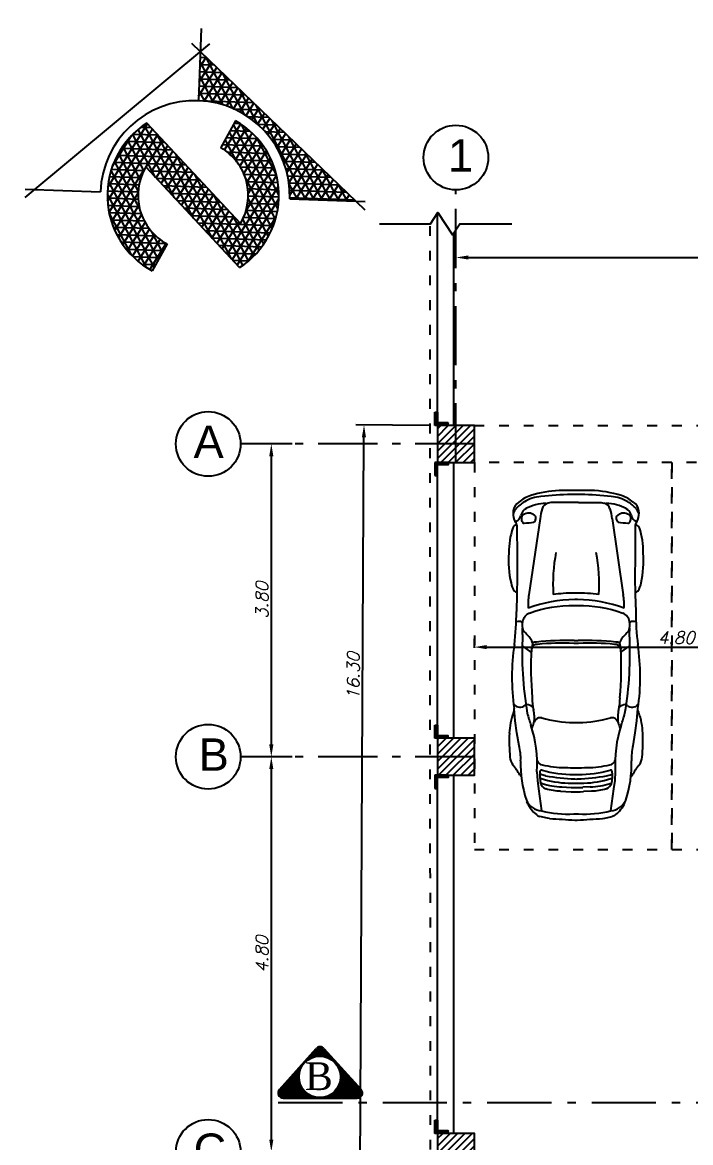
# Model space of a CAD drawing. Header units: millimetres. Extents: x 577 to 2337, y 236 to 943.
# Drawn here: x 1042.52 to 1050.64, y 404.25 to 417.86 of the extents above; entities that cross this region are included whole.
import ezdxf

# ---------------------------------------------------------------- set-up
doc = ezdxf.new("R2010")
doc.units = ezdxf.units.MM
doc.header["$LTSCALE"] = 0.01
doc.linetypes.add('ACAD_ISO03W100', pattern=[30, 12, -18])
doc.linetypes.add('ACAD_ISO10W100', pattern=[18, 12, -3, 0, -3])
for name, color, linetype in [('00-Arm', 7, 'Continuous'), ('01-Plan', 1, 'Continuous'), ('03-Ax', 4, 'Continuous'), ('05-Dim', 5, 'Continuous'), ('06-Furn', 4, 'Continuous'), ('09-Sect', 1, 'Continuous'), ('10-coulm', 7, 'Continuous'), ('18-Maharband', 4, 'Continuous')]:
    doc.layers.add(name, color=color, linetype=linetype)
doc.styles.add('2', font='BHoma.ttf')
doc.styles.get("Standard").update_dxf_attribs({"font": 'italic.shx'})
doc.dimstyles.new('ISO-25', dxfattribs={"dimtxt": 0.15, "dimasz": 0.15, "dimexe": 0.1, "dimexo": 0.1, "dimgap": 0.04, "dimtad": 1, "dimzin": 1, "dimdsep": 46, "dimtxsty": 'Standard', "dimcen": 0.3, "dimadec": 0, "dimazin": 0, "dimtfac": 1, "dimtmove": 0, "dimatfit": 3, "dimfxl": 1, "dimarcsym": 0})

# ---------------------------------------------------------------- blocks, each defined once
blk = doc.blocks.new('*D482')
at = {"layer": '05-Dim', "color": 0, "lineweight": -2, "transparency": 16777216}
for p, q in [((1047.461, 412.961), (1046.569, 412.966)), ((1046.587, 396.817), (1046.668, 412.815)), ((1047.378, 396.663), (1046.486, 396.667))]:
    blk.add_line(p, q, dxfattribs=at)
at = {"layer": '05-Dim', "color": 0, "transparency": 16777216}
for points in [[(1046.643, 412.815), (1046.693, 412.815), (1046.669, 412.965)], [(1046.562, 396.817), (1046.612, 396.817), (1046.586, 396.667)]]:
    blk.add_solid(points, dxfattribs=at)
at = {"layer": 'Defpoints', "color": 0, "transparency": 16777216}
for p in [(1046.669, 412.965), (1047.561, 412.96), (1047.478, 396.662)]:
    blk.add_point(p, dxfattribs=at)
at = {"layer": '05-Dim', "color": 0, "transparency": 16777216, "insert": (1046.538, 409.916), "char_height": 0.15, "attachment_point": 5, "rotation": 89.7088}
blk.add_mtext('16.30', dxfattribs=at)
blk = doc.blocks.new('co2')
at = {"layer": '10-coulm'}
h = blk.add_hatch(dxfattribs=at)
h.set_pattern_fill('ANSI31', color=5, scale=0.02, style=0)
h.set_pattern_definition([(45, (-770.14033, -706.21029), (-0.0449012806, 0.0449012806), [])])
h.paths.add_polyline_path([(0, 0), (0.45, 0), (0.45, 0.45), (0, 0.45)])
at = {"layer": '10-coulm', "color": 7}
blk.add_lwpolyline([(0, 0), (0.45, 0), (0.45, 0.45), (0, 0.45)], close=True, dxfattribs=at)
blk = doc.blocks.new('caaar')
at = {"layer": '06-Furn', "color": 234, "linetype": 'Continuous'}
for p, q in [((863.583, 647.343), (863.566, 647.324)), ((863.957, 647.351), (864.122, 647.38)), ((864.122, 647.38), (864.275, 647.402)), ((864.275, 647.402), (864.433, 647.414)), ((864.38, 647.423), (864.405, 647.412)), ((864.485, 647.415), (864.492, 647.421)), ((865.538, 647.386), (865.538, 647.389)), ((865.887, 647.38), (865.671, 647.386)), ((866.106, 647.376), (865.887, 647.38)), ((866.362, 647.377), (866.106, 647.376)), ((866.772, 647.381), (866.362, 647.377)), ((863.207, 647.237), (863.247, 647.251)), ((864.185, 647.187), (864.182, 647.189)), ((864.476, 647.275), (864.488, 647.263)), ((864.486, 647.253), (864.488, 647.263)), ((865.151, 647.198), (865.23, 647.31)), ((865.226, 647.186), (865.191, 647.194)), ((865.268, 647.179), (865.226, 647.186)), ((865.376, 647.307), (865.456, 647.309)), ((865.534, 647.316), (865.531, 647.309)), ((866.853, 647.084), (865.883, 647.227)), ((863.033, 646.99), (863.056, 647.086)), ((863.066, 647.112), (863.056, 647.086)), ((863.409, 647.103), (863.128, 647.065)), ((863.513, 647.118), (863.409, 647.103)), ((863.477, 647.059), (863.483, 647.073)), ((863.483, 647.073), (863.488, 647.081)), ((863.627, 647.125), (863.513, 647.118)), ((863.539, 647.068), (863.546, 647.087)), ((863.574, 647.015), (863.588, 647.063)), ((863.588, 647.063), (863.598, 647.088)), ((863.762, 647.118), (863.776, 647.123)), ((863.03, 646.963), (863.033, 646.99)), ((867.058, 646.945), (867.051, 646.98)), ((867.06, 646.88), (867.058, 646.945)), ((863.381, 646.824), (863.372, 646.689)), ((863.433, 646.806), (863.426, 646.688)), ((867.059, 646.655), (867.06, 646.88)), ((867.213, 646.439), (867.211, 646.84)), ((863.011, 646.639), (863.011, 646.61)), ((863.089, 646.654), (863.089, 646.595)), ((864.254, 646.658), (864.254, 646.591)), ((865.263, 646.594), (865.262, 646.647)), ((865.298, 646.649), (865.298, 646.6)), ((865.741, 646.604), (865.741, 646.646)), ((865.821, 646.608), (865.821, 646.641)), ((867.059, 646.594), (867.059, 646.655)), ((867.159, 646.563), (867.159, 646.686)), ((863.381, 646.426), (863.374, 646.531)), ((863.433, 646.444), (863.428, 646.538)), ((867.059, 646.594), (867.06, 646.37)), ((867.06, 646.37), (867.058, 646.304)), ((863.03, 646.286), (863.033, 646.259)), ((863.033, 646.259), (863.056, 646.164)), ((863.409, 646.147), (863.128, 646.184)), ((863.477, 646.19), (863.483, 646.177)), ((863.483, 646.177), (863.488, 646.169)), ((863.539, 646.181), (863.546, 646.163)), ((863.574, 646.235), (863.588, 646.186)), ((863.588, 646.186), (863.598, 646.162)), ((867.058, 646.304), (867.051, 646.269)), ((863.066, 646.137), (863.056, 646.164)), ((863.513, 646.131), (863.409, 646.147)), ((863.627, 646.125), (863.513, 646.131)), ((863.762, 646.132), (863.776, 646.127)), ((864.185, 646.062), (864.182, 646.06)), ((865.151, 646.052), (865.23, 645.939)), ((865.226, 646.063), (865.191, 646.055)), ((865.268, 646.07), (865.226, 646.063)), ((866.853, 646.166), (865.883, 646.022)), ((863.207, 646.012), (863.247, 645.999)), ((863.583, 645.907), (863.566, 645.926)), ((863.957, 645.898), (864.122, 645.869)), ((864.476, 645.974), (864.488, 645.986)), ((864.486, 645.996), (864.488, 645.986)), ((865.376, 645.943), (865.456, 645.94)), ((865.534, 645.934), (865.531, 645.94)), ((864.122, 645.869), (864.275, 645.848)), ((864.275, 645.848), (864.433, 645.835)), ((864.38, 645.826), (864.405, 645.837)), ((864.485, 645.834), (864.492, 645.828)), ((865.538, 645.864), (865.538, 645.86)), ((865.887, 645.869), (865.671, 645.863)), ((866.106, 645.874), (865.887, 645.869)), ((866.362, 645.872), (866.106, 645.874)), ((866.772, 645.869), (866.362, 645.872))]:
    blk.add_line(p, q, dxfattribs=at)
for centre, radius, start, end in [((863.825, 647.289), 0.18, 93.9919, 128.6321), ((864.026, 644.794), 2.683, 88.0693, 94.5662), ((864.089, 646.653), 0.824, 69.2963, 88.081), ((866.31, 646.274), 1.212, 85.0633, 103.0814), ((866.441, 646.579), 0.902, 70.9589, 91.6972), ((863.736, 645.8), 1.533, 88.8427, 107.9241), ((863.25, 647.973), 0.713, 297.8456, 310.3986), ((863.802, 647.967), 0.636, 266.8583, 284.091), ((864.832, 644.69), 2.753, 81.3469, 98.3267), ((864.543, 647.341), 0.094, 127.9373, 224.4515), ((865.675, 650.965), 3.579, 263.1239, 269.9435), ((865.43, 647.357), 0.113, 338.1804, 14.6589), ((866.002, 647.359), 0.0908, 144.3579, 165.1422), ((866.061, 647.228), 0.227, 96.3926, 125.8775), ((866.724, 647.385), 0.0484, 354.729, 75.7923), ((866.77, 647.441), 0.0609, 271.2897, 302.9705), ((866.85, 647.358), 0.0571, 101.171, 145.0983), ((866.861, 647.196), 0.127, 85.9776, 111.03), ((866.879, 647.405), 0.0601, 182.11, 221.9106), ((866.922, 647.443), 0.117, 221.6262, 258.7634), ((866.926, 647.156), 0.272, 84.1228, 108.581), ((866.861, 647.272), 0.0512, 10.9088, 79.9614), ((866.869, 647.206), 0.125, 27.3407, 76.0539), ((866.897, 647.308), 0.116, 44.4113, 78.2306), ((866.928, 647.269), 0.16, 32.4027, 80.7015), ((866.661, 647.037), 0.476, 31.2999, 47.7701), ((866.747, 647.081), 0.418, 17.0727, 40.9279), ((863.405, 646.87), 0.416, 118.2841, 144.5392), ((863.36, 647.047), 0.232, 114.3046, 175.4469), ((863.718, 648.756), 1.635, 266.8057, 287.9032), ((864.317, 647.429), 0.275, 241.2241, 255.9567), ((864.851, 645.434), 1.876, 104.7432, 109.6236), ((865.135, 642.818), 4.495, 86.9292, 99.7524), ((864.575, 646.436), 0.749, 90.3622, 102.2316), ((864.236, 647.317), 0.258, 326.3286, 345.546), ((864.943, 642.96), 4.241, 86.6455, 95.0431), ((865.18, 647.125), 0.0704, 353.1527, 80.9613), ((865.215, 647.365), 0.193, 285.9944, 321.8137), ((865.179, 647.133), 0.101, 359.1708, 27.5708), ((864.887, 647.819), 0.748, 309.8943, 315.8136), ((865.501, 647.078), 0.234, 80.3007, 109.3327), ((865.516, 647.171), 0.139, 20.4536, 79.8109), ((864.143, 646.676), 1.598, 358.9058, 19.8909), ((865.766, 646.654), 0.584, 78.4461, 95.4941), ((864.17, 646.641), 1.651, 359.9933, 21.1209), ((866.823, 647.289), 0.0264, 106.7172, 187.7191), ((868.306, 647.387), 1.513, 183.8322, 188.5), ((866.802, 647.229), 0.121, 313.9548, 25.6128), ((866.518, 647.006), 0.53, 0.394, 29.1223), ((866.717, 647.056), 0.418, 2.2743, 33.0902), ((865.771, 646.771), 1.442, 2.7481, 17.4543), ((864.443, 646.73), 1.356, 165.6952, 183.211), ((863.524, 646.965), 0.123, 110.4682, 157.3113), ((864.362, 646.775), 0.929, 162.1777, 178.1117), ((863.578, 646.516), 0.572, 84.7107, 99.8173), ((864.718, 646.698), 1.236, 162.5842, 178.7952), ((865.106, 646.649), 1.515, 164.3505, 179.9365), ((863.628, 647.066), 0.0205, 337.9944, 82.2653), ((865.126, 646.739), 1.447, 167.2856, 178.9086), ((863.788, 647.049), 0.0736, 110.2872, 173.5068), ((864.319, 647.544), 0.388, 259.8352, 284.5232), ((865.739, 646.653), 1.484, 163.9803, 179.806), ((864.234, 647.084), 0.0797, 42.6823, 73.314), ((864.238, 647.083), 0.0767, 344.3149, 45.0632), ((861.946, 646.794), 3.32, 357.6004, 5.5679), ((861.355, 646.741), 3.944, 358.663, 5.6695), ((866.844, 647.177), 0.0366, 203.0941, 259.22), ((866.861, 647.201), 0.064, 248.1018, 293.1762), ((866.805, 646.529), 0.557, 71.7526, 85.1142), ((866.951, 646.96), 0.102, 11.4717, 73.9007), ((863.682, 646.658), 3.478, 0.4665, 6.8456), ((882.365, 645.688), 19.377, 176.2253, 177.1856), ((864.248, 646.786), 0.867, 164.8571, 177.5004), ((866.316, 646.534), 2.783, 170.0599, 177.7751), ((866.017, 644.805), 2.115, 78.9853, 93.5896), ((864.48, 646.7), 1.421, 3.5588, 8.7688), ((869.151, 646.625), 5.473, 178.5177, 181.4803), ((863.95, 646.627), 1.955, 355.6389, 4.7251), ((882.365, 647.562), 19.377, 182.8143, 183.7746), ((864.319, 646.622), 0.949, 175.9251, 185.4623), ((864.435, 646.622), 1.011, 176.2757, 184.7624), ((866.617, 646.625), 3.136, 178.1737, 181.8388), ((863.769, 646.625), 0.235, 175.672, 184.3279), ((866.316, 646.715), 2.783, 182.2248, 189.94), ((864.693, 646.625), 1.102, 178.6366, 181.3634), ((864.17, 646.608), 1.651, 338.879, 0.0067), ((864.443, 646.519), 1.356, 176.789, 194.3048), ((864.718, 646.551), 1.236, 181.2518, 197.4157), ((865.106, 646.6), 1.515, 180.0634, 195.6494), ((865.126, 646.511), 1.447, 181.0801, 192.7145), ((865.739, 646.596), 1.484, 180.194, 196.0196), ((861.946, 646.455), 3.32, 354.432, 2.3995), ((861.355, 646.508), 3.944, 354.3304, 1.337), ((864.143, 646.573), 1.598, 340.1091, 1.0941), ((864.48, 646.549), 1.421, 351.2312, 357.1509), ((863.682, 646.591), 3.478, 353.1543, 359.5334), ((864.248, 646.464), 0.867, 182.4995, 195.1428), ((864.362, 646.474), 0.929, 181.8881, 197.8222), ((866.017, 648.444), 2.115, 266.4104, 281.0147), ((865.771, 646.478), 1.442, 342.5457, 358.4389), ((863.36, 646.203), 0.232, 184.5531, 245.6952), ((863.524, 646.285), 0.123, 202.6882, 249.5316), ((863.628, 646.184), 0.0205, 277.732, 22.0043), ((863.788, 646.201), 0.0736, 186.4925, 249.7119), ((864.238, 646.166), 0.0767, 314.9365, 15.6851), ((866.805, 646.72), 0.557, 274.8858, 288.2474), ((866.951, 646.29), 0.102, 286.0993, 348.5283), ((866.518, 646.243), 0.53, 330.8777, 359.6059), ((866.717, 646.194), 0.418, 326.9097, 357.7254), ((863.405, 646.379), 0.416, 215.4608, 241.7157), ((863.578, 646.733), 0.572, 260.1827, 275.2892), ((863.718, 644.493), 1.635, 72.0967, 93.1942), ((864.317, 645.821), 0.275, 104.0434, 118.7759), ((864.851, 647.816), 1.876, 250.3762, 255.2567), ((864.319, 645.706), 0.388, 75.4768, 100.1647), ((864.234, 646.166), 0.0797, 286.6859, 317.3175), ((864.575, 646.813), 0.749, 257.7683, 269.6377), ((864.236, 645.932), 0.258, 14.4541, 33.6714), ((864.943, 650.289), 4.241, 264.9568, 273.3544), ((865.18, 646.125), 0.0704, 279.0373, 6.8473), ((865.179, 646.117), 0.101, 332.4289, 0.8289), ((865.215, 645.884), 0.193, 38.1863, 74.0056), ((868.306, 645.863), 1.513, 171.4999, 176.1677), ((866.844, 646.072), 0.0366, 100.7801, 156.9052), ((866.861, 646.049), 0.064, 66.8238, 111.8982), ((866.802, 646.02), 0.121, 334.3872, 46.0444), ((866.747, 646.169), 0.418, 319.0721, 342.9272), ((863.736, 647.449), 1.533, 252.0759, 271.1573), ((863.25, 645.277), 0.713, 49.6013, 62.1544), ((863.802, 645.282), 0.636, 75.9089, 93.1416), ((865.135, 650.432), 4.495, 260.2475, 273.0707), ((864.543, 645.908), 0.094, 135.5485, 232.0625), ((864.887, 645.43), 0.748, 44.1863, 50.1055), ((865.501, 646.172), 0.234, 250.6673, 279.6989), ((865.43, 645.892), 0.113, 345.3408, 21.8193), ((865.516, 646.078), 0.139, 280.1884, 339.5466), ((865.766, 646.595), 0.584, 264.5059, 281.5537), ((866.823, 645.96), 0.0264, 172.2819, 253.2831), ((866.861, 646.053), 0.127, 248.9699, 274.0224), ((866.922, 645.806), 0.117, 101.2366, 138.3739), ((866.861, 645.977), 0.0512, 280.0387, 349.0912), ((866.869, 646.043), 0.125, 283.9461, 332.6591), ((866.928, 645.98), 0.16, 279.2985, 327.5973), ((866.661, 646.212), 0.476, 312.2299, 328.7001), ((863.825, 645.96), 0.18, 231.3679, 266.0081), ((864.026, 648.455), 2.683, 265.4337, 271.9306), ((864.089, 646.597), 0.824, 271.9188, 290.7037), ((864.832, 648.559), 2.753, 261.6732, 278.653), ((865.675, 642.284), 3.579, 90.0565, 96.876), ((866.002, 645.89), 0.0908, 194.8578, 215.6421), ((866.061, 646.021), 0.227, 234.1226, 263.6074), ((866.31, 646.976), 1.212, 256.9185, 274.9366), ((866.441, 646.67), 0.902, 268.3026, 289.041), ((866.724, 645.864), 0.0484, 284.2078, 5.271), ((866.77, 645.808), 0.0609, 57.0297, 88.7103), ((866.85, 645.892), 0.0571, 214.9017, 258.829), ((866.879, 645.844), 0.0601, 138.0891, 177.8895), ((866.926, 646.094), 0.272, 251.4191, 275.8772), ((866.897, 645.941), 0.116, 281.7694, 315.5886)]:
    blk.add_arc(centre, radius, start, end, dxfattribs=at)
for p in [(865.534, 647.316), (865.534, 645.934)]:
    blk.add_point(p, dxfattribs=at)
blk = doc.blocks.new('northh')
at = {"layer": '00-Arm', "linetype": 'Continuous'}
h = blk.add_hatch(dxfattribs=at)
h.set_pattern_fill('NET3', color=4, scale=0.7, style=0)
h.set_pattern_definition([(0, (407.11396, 248.03749), (0, 0.0875), []), (60, (407.11396, 248.03749), (-0.075777223, 0.04375), []), (120, (407.11396, 248.03749), (-0.075777223, -0.04375), [])])
h.paths.add_polyline_path([(944.393, 571.567, 0.563601), (944.283, 573.348), (944.114, 573.016, -0.418627), (944.386, 572.101), (943.206, 573.281, 0.570792), (943.335, 571.491), (943.505, 571.822, -0.42861), (943.212, 572.748)])
h.paths.add_polyline_path([(943.823, 574.172), (943.823, 573.575, -0.414214), (944.974, 572.424), (945.776, 572.424)])
at = {"layer": '00-Arm', "color": 3}
for p, q in [((943.823, 574.452), (943.823, 573.575)), ((943.933, 574.271), (941.756, 572.323)), ((943.712, 574.271), (945.89, 572.323)), ((944.283, 573.348), (944.114, 573.016)), ((944.386, 572.101), (943.206, 573.281)), ((944.393, 571.567), (943.212, 572.748)), ((941.756, 572.424), (942.672, 572.424)), ((944.974, 572.424), (945.89, 572.424)), ((943.505, 571.822), (943.335, 571.491))]:
    blk.add_line(p, q, dxfattribs=at)
for centre, radius, start, end in [((943.823, 572.424), 1.151, 0, 180), ((943.799, 572.424), 1.043, 304.7134, 62.336), ((943.799, 572.424), 1.043, 124.7134, 243.583), ((943.799, 572.424), 0.67, 331.1276, 61.9896), ((943.799, 572.424), 0.67, 151.1276, 243.9294)]:
    blk.add_arc(centre, radius, start, end, dxfattribs=at)
blk = doc.blocks.new('*D458')
at = {"layer": '03-Ax', "color": 0, "lineweight": -2, "transparency": 16777216}
blk.add_line((1047.936, 415), (1054.586, 415), dxfattribs=at)
at = {"layer": '03-Ax', "color": 0, "transparency": 16777216}
for points in [[(1047.936, 415.025), (1047.936, 414.975), (1047.786, 415)], [(1054.586, 415.025), (1054.586, 414.975), (1054.736, 415)]]:
    blk.add_solid(points, dxfattribs=at)
at = {"layer": 'Defpoints', "color": 0, "transparency": 16777216}
for p in [(1047.786, 415), (1054.736, 415), (1054.736, 415)]:
    blk.add_point(p, dxfattribs=at)
at = {"layer": '03-Ax', "color": 0, "transparency": 16777216, "insert": (1051.261, 415.115), "char_height": 0.15, "attachment_point": 5}
blk.add_mtext('6.95', dxfattribs=at)
blk = doc.blocks.new('*D460')
at = {"layer": '03-Ax', "color": 0, "lineweight": -2, "transparency": 16777216}
for p, q in [((1045.797, 412.735), (1045.442, 412.735)), ((1045.542, 412.585), (1045.542, 409.085)), ((1045.797, 408.935), (1045.442, 408.935))]:
    blk.add_line(p, q, dxfattribs=at)
at = {"layer": '03-Ax', "color": 0, "transparency": 16777216}
for points in [[(1045.517, 412.585), (1045.567, 412.585), (1045.542, 412.735)], [(1045.517, 409.085), (1045.567, 409.085), (1045.542, 408.935)]]:
    blk.add_solid(points, dxfattribs=at)
at = {"layer": 'Defpoints', "color": 0, "transparency": 16777216}
for p in [(1045.897, 412.735), (1045.542, 408.935), (1045.897, 408.935)]:
    blk.add_point(p, dxfattribs=at)
at = {"layer": '03-Ax', "color": 0, "transparency": 16777216, "insert": (1045.427, 410.835), "char_height": 0.15, "attachment_point": 5, "rotation": 90}
blk.add_mtext('3.80', dxfattribs=at)
blk = doc.blocks.new('*D461')
at = {"layer": '03-Ax', "color": 0, "lineweight": -2, "transparency": 16777216}
for p, q in [((1045.797, 408.935), (1045.442, 408.935)), ((1045.542, 408.785), (1045.542, 404.285)), ((1045.797, 404.135), (1045.442, 404.135))]:
    blk.add_line(p, q, dxfattribs=at)
at = {"layer": '03-Ax', "color": 0, "transparency": 16777216}
for points in [[(1045.517, 408.785), (1045.567, 408.785), (1045.542, 408.935)], [(1045.517, 404.285), (1045.567, 404.285), (1045.542, 404.135)]]:
    blk.add_solid(points, dxfattribs=at)
at = {"layer": 'Defpoints', "color": 0, "transparency": 16777216}
for p in [(1045.897, 408.935), (1045.542, 404.135), (1045.897, 404.135)]:
    blk.add_point(p, dxfattribs=at)
at = {"layer": '03-Ax', "color": 0, "transparency": 16777216, "insert": (1045.427, 406.535), "char_height": 0.15, "attachment_point": 5, "rotation": 90}
blk.add_mtext('4.80', dxfattribs=at)
blk = doc.blocks.new('*D490')
at = {"layer": '05-Dim', "color": 0, "lineweight": -2, "transparency": 16777216}
for p, q in [((1048.011, 410.26), (1048.011, 410.367)), ((1052.811, 410.362), (1052.811, 410.367)), ((1048.161, 410.267), (1052.661, 410.267))]:
    blk.add_line(p, q, dxfattribs=at)
at = {"layer": '05-Dim', "color": 0, "transparency": 16777216}
for points in [[(1048.161, 410.292), (1048.161, 410.242), (1048.011, 410.267)], [(1052.661, 410.292), (1052.661, 410.242), (1052.811, 410.267)]]:
    blk.add_solid(points, dxfattribs=at)
at = {"layer": 'Defpoints', "color": 0, "transparency": 16777216}
for p in [(1048.011, 410.16), (1052.811, 410.267), (1052.811, 410.262)]:
    blk.add_point(p, dxfattribs=at)
at = {"layer": '05-Dim', "color": 0, "transparency": 16777216, "insert": (1050.465, 410.382), "char_height": 0.15, "attachment_point": 5}
blk.add_mtext('4.80', dxfattribs=at)
blk = doc.blocks.new('nabshi.16')
at = {"layer": '18-Maharband'}
h = blk.add_hatch(dxfattribs=at)
h.set_pattern_fill('ANSI32', color=5, scale=0.002667)
h.set_pattern_definition([(45, (104.628065, 31.17932), (-0.01796051224, 0.01796051224), []), (45, (104.640038, 31.17932), (-0.01796051224, 0.01796051224), [])])
edge = h.paths.add_edge_path()
edge.add_arc((1121.682, 457.48), 0.0016, 270, 360)
edge.add_line((1121.684, 457.48), (1121.684, 457.608))
edge.add_arc((1121.685, 457.608), 0.0016, 90, 180, ccw=False)
edge.add_line((1121.685, 457.609), (1121.812, 457.609))
edge.add_arc((1121.812, 457.611), 0.00207, 277.4806, 385.2694)
edge.add_line((1121.813, 457.612), (1121.813, 457.639))
edge.add_line((1121.813, 457.639), (1121.653, 457.639))
edge.add_line((1121.653, 457.639), (1121.653, 457.479))
edge.add_line((1121.653, 457.479), (1121.682, 457.479))
at = {"layer": '18-Maharband', "color": 2}
for p, q in [((1121.813, 457.639), (1121.653, 457.639)), ((1121.653, 457.639), (1121.653, 457.479)), ((1121.813, 457.639), (1121.813, 457.611)), ((1121.684, 457.48), (1121.684, 457.608)), ((1121.812, 457.609), (1121.685, 457.609)), ((1121.653, 457.479), (1121.682, 457.479))]:
    blk.add_line(p, q, dxfattribs=at)
for centre, start, end in [((1121.685, 457.608), 90, 180), ((1121.812, 457.611), 270, 0), ((1121.682, 457.48), 270, 0)]:
    blk.add_arc(centre, 0.0016, start, end, dxfattribs=at)

msp = doc.modelspace()

# ---------------------------------------------------------------- hatches: boundary and pattern name
at = {"layer": '09-Sect'}
h = msp.add_hatch(dxfattribs=at)
h.set_pattern_fill('ANSI31', color=8, scale=0.005)
h.set_pattern_definition([(45, (731.124407, 89.016381), (-0.01122532015, 0.01122532015), [])])
h.paths.add_polyline_path([(1046.181, 405.39, 0.443397), (1046.088, 405.39), (1045.641, 404.893, 0.649458), (1045.687, 404.788), (1046.587, 404.788, 0.651534), (1046.634, 404.894)])
h.paths.add_polyline_path([(1045.879, 405.046, -1), (1046.383, 405.046, -1)], flags=16)

# ---------------------------------------------------------------- linework, layer by layer
at = {"layer": '01-Plan'}
for p, q in [((1047.561, 412.96), (1047.561, 415.539)), ((1047.761, 412.96), (1047.761, 415.298)), ((1047.561, 409.16), (1047.561, 412.51)), ((1047.761, 409.16), (1047.761, 412.51)), ((1047.561, 404.36), (1047.561, 408.71)), ((1047.761, 404.36), (1047.761, 408.71))]:
    msp.add_line(p, q, dxfattribs=at)
at = {"layer": '01-Plan', "color": 4, "linetype": 'ACAD_ISO03W100'}
for p, q in [((1047.478, 396.662), (1047.473, 415.41)), ((1048.011, 412.96), (1050.861, 412.96))]:
    msp.add_line(p, q, dxfattribs=at)
at = {"layer": '03-Ax', "linetype": 'ACAD_ISO10W100', "ltscale": 6}
for p, q in [((1047.786, 412.51), (1047.786, 415.821)), ((1048.011, 412.735), (1045.168, 412.735)), ((1048.011, 408.935), (1045.168, 408.935))]:
    msp.add_line(p, q, dxfattribs=at)
at = {"layer": '03-Ax'}
for centre in [(1047.786, 416.214), (1044.775, 412.735), (1044.775, 408.935), (1044.775, 404.135)]:
    msp.add_circle(centre, 0.393, dxfattribs=at)
at = {"layer": '06-Furn', "color": 5, "linetype": 'ACAD_ISO03W100'}
for points in [[(1048.011, 412.51), (1048.011, 407.81), (1050.411, 407.81), (1050.411, 412.51)], [(1050.411, 412.51), (1050.411, 407.81), (1052.811, 407.81), (1052.811, 412.51)]]:
    msp.add_lwpolyline(points, close=True, dxfattribs=at)
at = {"layer": '09-Sect'}
for p, q in [((1045.641, 404.893), (1046.088, 405.39)), ((1046.181, 405.39), (1046.634, 404.894)), ((1045.687, 404.788), (1046.587, 404.788))]:
    msp.add_line(p, q, dxfattribs=at)
at = {"layer": '09-Sect', "color": 7, "linetype": 'ACAD_ISO10W100', "ltscale": 6.5}
msp.add_line((1045.627, 404.736), (1060.628, 404.736), dxfattribs=at)
at = {"layer": '09-Sect', "color": 0}
msp.add_lwpolyline([(1046.856, 415.41), (1047.478, 415.41), (1047.567, 415.547), (1047.745, 415.274), (1047.834, 415.41), (1048.464, 415.41)], dxfattribs=at)
at = {"layer": '09-Sect'}
msp.add_circle((1046.131, 405.046), 0.252, dxfattribs=at)
for centre, start, end in [((1046.135, 405.348), 42.3424, 137.9919), ((1045.687, 404.851), 137.9919, 270), ((1046.587, 404.851), 270, 42.3424)]:
    msp.add_arc(centre, 0.063, start, end, dxfattribs=at)

# ---------------------------------------------------------------- block references
at = {"rotation": 357.9304165867755}
msp.add_blockref('northh', (80.736, -122.212), dxfattribs=at)
at = {"layer": '06-Furn', "color": 241, "xscale": 0.9529256555680451, "yscale": 0.9529256555680451, "zscale": 0.9529256555680451, "rotation": 89.99999999999999}
msp.add_blockref('caaar', (1665.432, -414.219), dxfattribs=at)
at = {"layer": '10-coulm'}
for p in [(1047.561, 412.51), (1047.561, 408.71), (1047.561, 403.91)]:
    msp.add_blockref('co2', p, dxfattribs=at)
at = {"layer": '18-Maharband', "xscale": -1, "rotation": 180}
for p in [(-74.122, 870.599), (-74.122, 866.799), (-74.122, 861.999)]:
    msp.add_blockref('nabshi.16', p, dxfattribs=at)
at = {"layer": '18-Maharband'}
for p in [(-74.122, -45.128), (-74.122, -48.928)]:
    msp.add_blockref('nabshi.16', p, dxfattribs=at)

# ---------------------------------------------------------------- texts
at = {"layer": '03-Ax', "char_height": 0.39333, "width": 0.68193, "attachment_point": 1}
for s, insert in [('{\\fArial|b0|i0|c0|p32;1}', (1047.689, 416.437)), ('{\\fArial|b0|i0|c0|p32;A}', (1044.597, 412.958)), ('{\\fArial|b0|i0|c0|p32;B}', (1044.659, 409.158)), ('{\\fArial|b0|i0|c0|p32;C}', (1044.597, 404.358))]:
    msp.add_mtext(s, dxfattribs=dict(at, insert=insert))
at = {"layer": '09-Sect', "color": 1, "insert": (1046.29, 405.223), "char_height": 0.33728, "width": 0.1828, "attachment_point": 3, "style": '2'}
msp.add_mtext('{\\fTimes New Roman|b0|i0|c0|p18;B}', dxfattribs=at)

# ---------------------------------------------------------------- dimensions: what is measured, and where the dimension line sits
at = {"layer": '03-Ax', "color": 5}
dim = msp.add_linear_dim(base=(1054.736, 415), p1=(1047.786, 415), p2=(1054.736, 415), dimstyle='ISO-25', dxfattribs=at)
dim.commit()
dim.dimension.update_dxf_attribs({"geometry": '*D458', "text_midpoint": (1051.261, 415.115)})
for base, p1, p2, picture, middle in [((1045.542, 408.935), (1045.897, 412.735), (1045.897, 408.935), '*D460', (1045.427, 410.835)), ((1045.542, 404.135), (1045.897, 408.935), (1045.897, 404.135), '*D461', (1045.427, 406.535))]:
    dim = msp.add_linear_dim(base=base, p1=p1, p2=p2, angle=90, dimstyle='ISO-25', dxfattribs=at)
    dim.commit()
    dim.dimension.update_dxf_attribs({"geometry": picture, "text_midpoint": middle})
at = {"layer": '05-Dim'}
dim = msp.add_linear_dim(base=(1046.669, 412.965), p1=(1047.478, 396.662), p2=(1047.561, 412.96), angle=89.7088, dimstyle='ISO-25', dxfattribs=at)
dim.commit()
dim.dimension.update_dxf_attribs({"geometry": '*D482', "text_midpoint": (1046.653, 409.916), "dimtype": 161})
dim = msp.add_linear_dim(base=(1052.811, 410.267), p1=(1048.011, 410.16), p2=(1052.811, 410.262), dimstyle='ISO-25', dxfattribs=at)
dim.commit()
dim.dimension.update_dxf_attribs({"geometry": '*D490', "text_midpoint": (1050.465, 410.267), "dimtype": 160})

doc.saveas('drawing.dxf')
